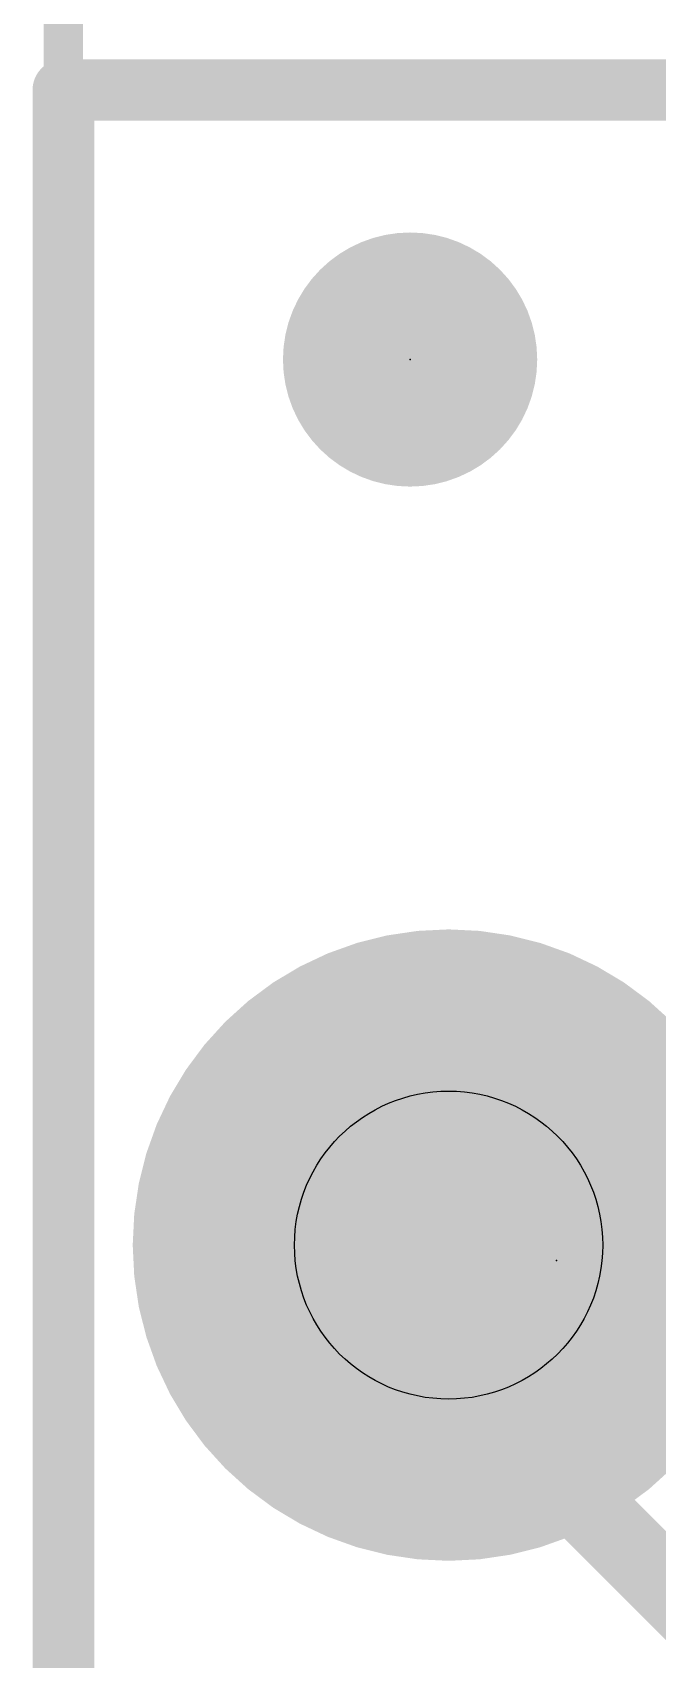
# Model space of a CAD drawing. Extents: x -25 to 82, y -13 to 16.
# Drawn here: x -0.1 to 1.96, y 7.52 to 12.89 of the extents above; entities that cross this region are included whole.
import ezdxf

# ---------------------------------------------------------------- set-up
doc = ezdxf.new("R2010")
doc.units = 0
for name, color, linetype in [('1', 12, 'CONTINUOUS'), ('16', 53, 'CONTINUOUS'), ('17', 254, 'CONTINUOUS'), ('20', 53, 'CONTINUOUS'), ('23', 53, 'CONTINUOUS'), ('24', 53, 'CONTINUOUS'), ('29', 253, 'CONTINUOUS'), ('30', 253, 'CONTINUOUS'), ('44', 253, 'CONTINUOUS'), ('47', 253, 'CONTINUOUS'), ('51', 53, 'CONTINUOUS')]:
    doc.layers.add(name, color=color, linetype=linetype)

# ---------------------------------------------------------------- blocks, each defined once
blk = doc.blocks.new('PIE')
at = {"const_width": 0.5}
blk.add_lwpolyline([(0, -0.25, 1), (0, 0.25, 1), (0, -0.25)], format="xyb", dxfattribs=at)
blk = doc.blocks.new('RECT')
blk.add_solid([(-0.5, -0.5), (0.5, -0.5), (-0.5, 0.5), (0.5, 0.5)])
blk = doc.blocks.new('ROUNDP')
at = {"const_width": 0.5}
blk.add_lwpolyline([(0, -0.25, 1), (0, 0.25, 1), (0, -0.25)], format="xyb", dxfattribs=at)

msp = doc.modelspace()

# ---------------------------------------------------------------- linework, layer by layer
at = {"layer": '1'}
for points, const_width in [([(0, 12.7), (19.05, 12.7)], 0.2032), ([(0, 0), (0, 12.7)], 0.2032), ([(1.27, 8.4836), (1.27, 8.89)], 0.254), ([(2.921, 6.8326), (1.27, 8.4836)], 0.254)]:
    msp.add_lwpolyline(points, dxfattribs=dict(at, const_width=const_width))
for points, const_width in [([(0, 12.7508, 1), (0, 12.6492)], 0.1016), ([(0.0508, 12.7, 1), (-0.0508, 12.7)], 0.1016), ([(1.3335, 8.89, 1), (1.2065, 8.89)], 0.127), ([(1.3149, 8.5285, 1), (1.2251, 8.4387)], 0.127), ([(1.2065, 8.4836, 1), (1.3335, 8.4836)], 0.127)]:
    msp.add_lwpolyline(points, format="xyb", dxfattribs=dict(at, const_width=const_width))
at = {"layer": '16', "const_width": 0.2032}
for points in [[(0, 12.7), (19.05, 12.7)], [(0, 0), (0, 12.7)]]:
    msp.add_lwpolyline(points, dxfattribs=at)
at = {"layer": '16', "const_width": 0.1016}
for points in [[(0, 12.7508, 1), (0, 12.6492)], [(0.0508, 12.7, 1), (-0.0508, 12.7)]]:
    msp.add_lwpolyline(points, format="xyb", dxfattribs=at)
at = {"layer": '20', "const_width": 0.2032}
for points in [[(19.05, 12.7), (0, 12.7)], [(0, 12.7), (0, 0)]]:
    msp.add_lwpolyline(points, dxfattribs=at)
at = {"layer": '20', "const_width": 0.1016}
for points in [[(0, 12.7508, 1), (0, 12.6492)], [(0.0508, 12.7, 1), (-0.0508, 12.7)]]:
    msp.add_lwpolyline(points, format="xyb", dxfattribs=at)
at = {"layer": '23'}
for p in [(1.143, 11.811), (1.6256, 8.8392)]:
    msp.add_point(p, dxfattribs=at)
at = {"layer": '24'}
msp.add_point((1.143, 11.811), dxfattribs=at)
at = {"layer": '44'}
msp.add_circle((1.27, 8.89), 0.508, dxfattribs=at)
at = {"layer": '47', "const_width": 0.13}
msp.add_lwpolyline([(0, 12.7), (0, 15.92)], dxfattribs=at)
at = {"layer": '47', "const_width": 0.065}
msp.add_lwpolyline([(-0.0325, 12.7, 1), (0.0325, 12.7)], format="xyb", dxfattribs=at)

# ---------------------------------------------------------------- block references
at = {"layer": '1', "xscale": 0.635, "yscale": 0.635}
msp.add_blockref('PIE', (1.143, 11.811), dxfattribs=at)
at = {"layer": '16', "xscale": 0.635, "yscale": 0.635}
msp.add_blockref('PIE', (1.143, 11.811), dxfattribs=at)
at = {"layer": '17', "xscale": 1.8796, "yscale": 1.8796, "rotation": 180}
msp.add_blockref('ROUNDP', (1.27, 8.89), dxfattribs=at)
msp.add_blockref('ROUNDP', (1.27, 8.89), dxfattribs=at)
at = {"layer": '29', "xscale": 0.8382, "yscale": 0.8382}
msp.add_blockref('PIE', (1.143, 11.811), dxfattribs=at)
at = {"layer": '29', "xscale": 2.0828, "yscale": 2.0828, "rotation": 180}
msp.add_blockref('ROUNDP', (1.27, 8.89), dxfattribs=at)
at = {"layer": '30', "xscale": 0.8382, "yscale": 0.8382}
msp.add_blockref('PIE', (1.143, 11.811), dxfattribs=at)
at = {"layer": '30', "xscale": 2.0828, "yscale": 2.0828, "rotation": 180}
msp.add_blockref('ROUNDP', (1.27, 8.89), dxfattribs=at)
at = {"layer": '51', "xscale": 0.508, "yscale": 0.508, "rotation": 90}
msp.add_blockref('RECT', (1.27, 8.89), dxfattribs=at)

doc.saveas('drawing.dxf')
